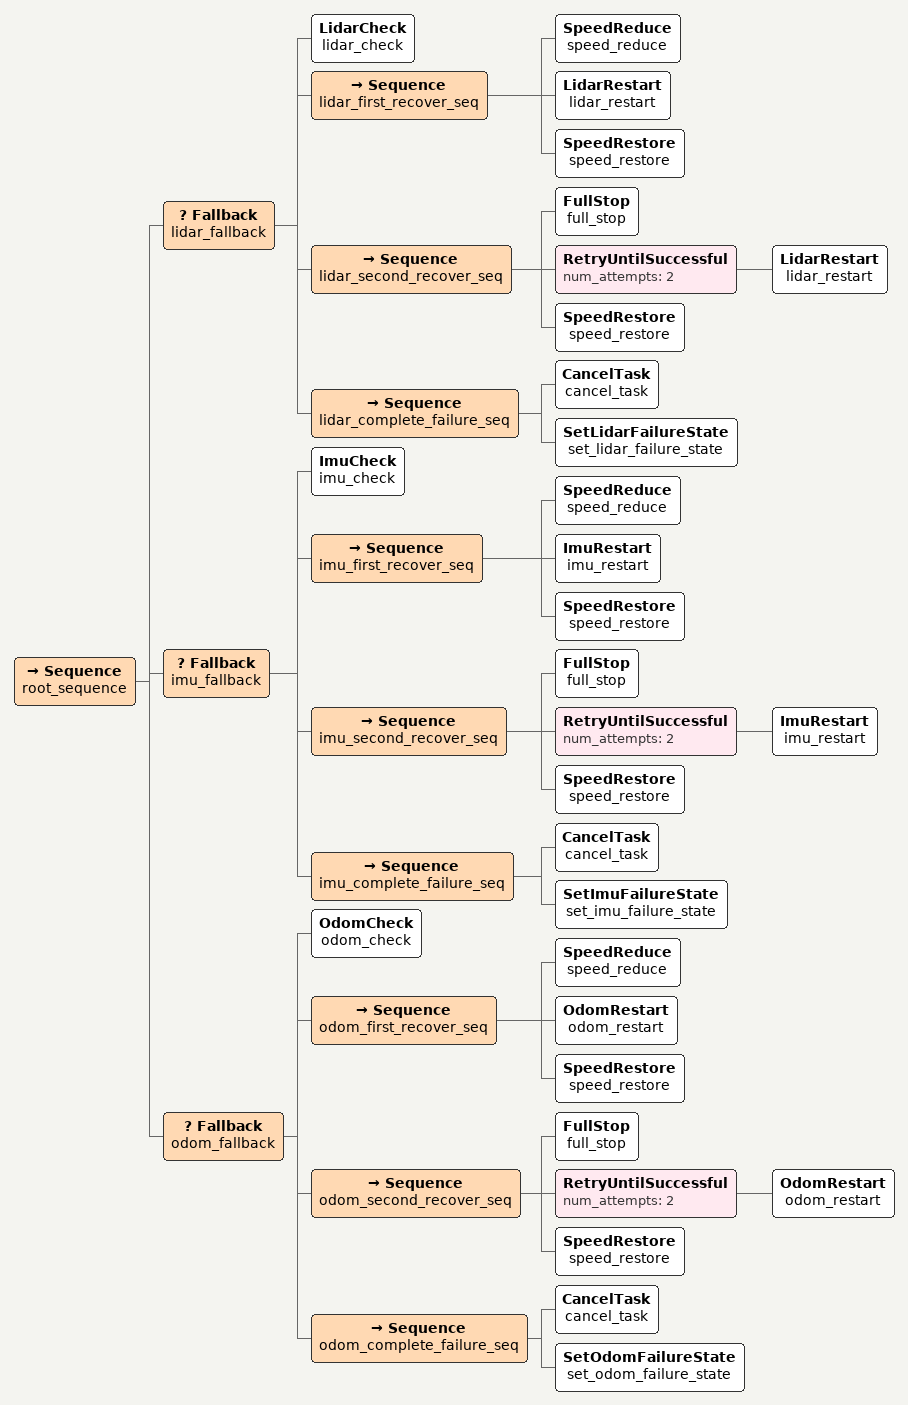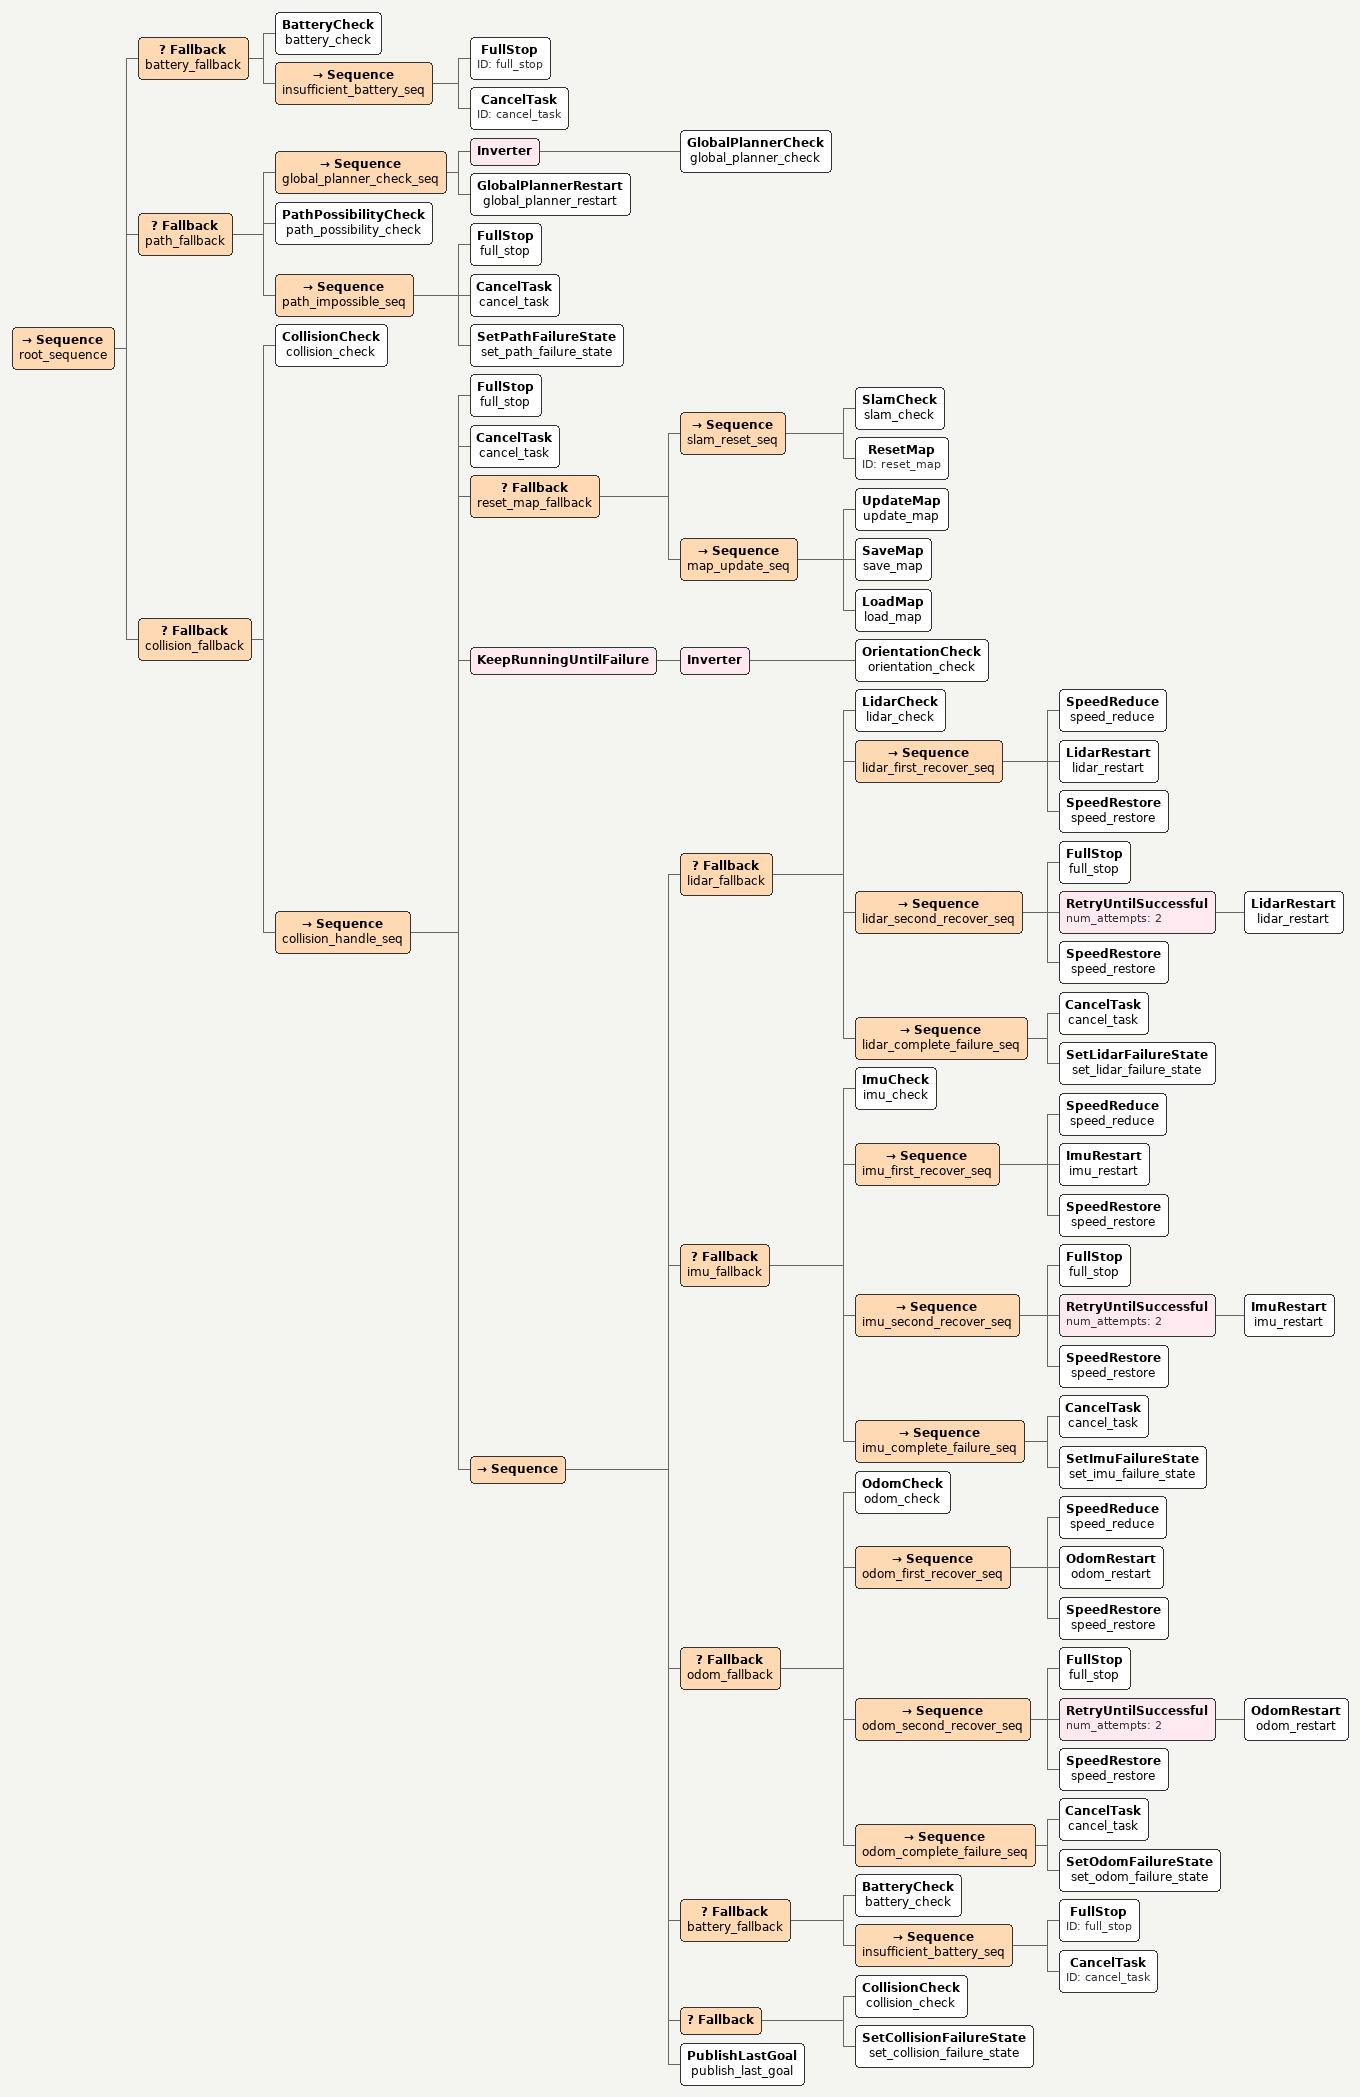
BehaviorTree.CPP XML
<Sequence name="root_sequence">
    <Fallback name="lidar_fallback">
        <LidarCheck name="lidar_check"/>
        <Sequence name="lidar_first_recover_seq">
            <SpeedReduce name="speed_reduce"/>
            <LidarRestart name="lidar_restart"/>
            <SpeedRestore name="speed_restore"/>
        </Sequence>
        <Sequence name="lidar_second_recover_seq">
            <FullStop name="full_stop"/>
            <RetryUntilSuccessful num_attempts="2">
                <LidarRestart name="lidar_restart"/>
            </RetryUntilSuccessful>
            <SpeedRestore name="speed_restore"/>
        </Sequence>
        <Sequence name="lidar_complete_failure_seq">
            <CancelTask name="cancel_task"/>
            <SetLidarFailureState name="set_lidar_failure_state"/>
        </Sequence>
    </Fallback>
    <Fallback name="imu_fallback">
        <ImuCheck name="imu_check"/>
        <Sequence name="imu_first_recover_seq">
            <SpeedReduce name="speed_reduce"/>
            <ImuRestart name="imu_restart"/>
            <SpeedRestore name="speed_restore"/>
        </Sequence>
        <Sequence name="imu_second_recover_seq">
            <FullStop name="full_stop"/>
            <RetryUntilSuccessful num_attempts="2">
                <ImuRestart name="imu_restart"/>
            </RetryUntilSuccessful>
            <SpeedRestore name="speed_restore"/>
        </Sequence>
        <Sequence name="imu_complete_failure_seq">
            <CancelTask name="cancel_task"/>
            <SetImuFailureState name="set_imu_failure_state"/>
        </Sequence>
    </Fallback>
    <Fallback name="odom_fallback">
        <OdomCheck name="odom_check"/>
        <Sequence name="odom_first_recover_seq">
            <SpeedReduce name="speed_reduce"/>
            <OdomRestart name="odom_restart"/>
            <SpeedRestore name="speed_restore"/>
        </Sequence>
        <Sequence name="odom_second_recover_seq">
            <FullStop name="full_stop"/>
            <RetryUntilSuccessful num_attempts="2">
                <OdomRestart name="odom_restart"/>
            </RetryUntilSuccessful>
            <SpeedRestore name="speed_restore"/>
        </Sequence>
        <Sequence name="odom_complete_failure_seq">
            <CancelTask name="cancel_task"/>
            <SetOdomFailureState name="set_odom_failure_state"/>
        </Sequence>
    </Fallback>
</Sequence>

<Sequence name="root_sequence">
    <Fallback name="battery_fallback">
        <BatteryCheck name="battery_check"/>
        <Sequence name="insufficient_battery_seq">
            <FullStop ID="full_stop"/>
            <CancelTask ID="cancel_task"/>
        </Sequence>
    </Fallback>
    <Fallback name="path_fallback">
        <Sequence name="global_planner_check_seq">
            <Inverter>
                <GlobalPlannerCheck name="global_planner_check"/>
            </Inverter>
            <GlobalPlannerRestart name="global_planner_restart"/>
        </Sequence>
        <PathPossibilityCheck name="path_possibility_check"/>
        <Sequence name="path_impossible_seq">
            <FullStop name="full_stop"/>
            <CancelTask name="cancel_task"/>
            <SetPathFailureState name="set_path_failure_state"/>
        </Sequence>
    </Fallback>
    <Fallback name="collision_fallback">
        <CollisionCheck name="collision_check"/>
        <Sequence name="collision_handle_seq">
            <FullStop name="full_stop"/>
            <CancelTask name="cancel_task"/>
            <Fallback name="reset_map_fallback">
                <Sequence name="slam_reset_seq">
                    <SlamCheck name="slam_check"/>
                    <ResetMap ID="reset_map"/>
                </Sequence>
                <Sequence name="map_update_seq">
                    <UpdateMap name="update_map"/>
                    <SaveMap name="save_map"/>
                    <LoadMap name="load_map"/>
                </Sequence>
            </Fallback>
            <KeepRunningUntilFailure>
                <Inverter>
                    <OrientationCheck name="orientation_check"/>
                </Inverter>
            </KeepRunningUntilFailure>
            <Sequence>
                <Fallback name="lidar_fallback">
                    <LidarCheck name="lidar_check"/>
                    <Sequence name="lidar_first_recover_seq">
                        <SpeedReduce name="speed_reduce"/>
                        <LidarRestart name="lidar_restart"/>
                        <SpeedRestore name="speed_restore"/>
                    </Sequence>
                    <Sequence name="lidar_second_recover_seq">
                        <FullStop name="full_stop"/>
                        <RetryUntilSuccessful num_attempts="2">
                            <LidarRestart name="lidar_restart"/>
                        </RetryUntilSuccessful>
                        <SpeedRestore name="speed_restore"/>
                    </Sequence>
                    <Sequence name="lidar_complete_failure_seq">
                        <CancelTask name="cancel_task"/>
                        <SetLidarFailureState name="set_lidar_failure_state"/>
                    </Sequence>
                </Fallback>
                <Fallback name="imu_fallback">
                    <ImuCheck name="imu_check"/>
                    <Sequence name="imu_first_recover_seq">
                        <SpeedReduce name="speed_reduce"/>
                        <ImuRestart name="imu_restart"/>
                        <SpeedRestore name="speed_restore"/>
                    </Sequence>
                    <Sequence name="imu_second_recover_seq">
                        <FullStop name="full_stop"/>
                        <RetryUntilSuccessful num_attempts="2">
                            <ImuRestart name="imu_restart"/>
                        </RetryUntilSuccessful>
                        <SpeedRestore name="speed_restore"/>
                    </Sequence>
                    <Sequence name="imu_complete_failure_seq">
                        <CancelTask name="cancel_task"/>
                        <SetImuFailureState name="set_imu_failure_state"/>
                    </Sequence>
                </Fallback>
                <Fallback name="odom_fallback">
                    <OdomCheck name="odom_check"/>
                    <Sequence name="odom_first_recover_seq">
                        <SpeedReduce name="speed_reduce"/>
                        <OdomRestart name="odom_restart"/>
                        <SpeedRestore name="speed_restore"/>
                    </Sequence>
                    <Sequence name="odom_second_recover_seq">
                        <FullStop name="full_stop"/>
                        <RetryUntilSuccessful num_attempts="2">
                            <OdomRestart name="odom_restart"/>
                        </RetryUntilSuccessful>
                        <SpeedRestore name="speed_restore"/>
                    </Sequence>
                    <Sequence name="odom_complete_failure_seq">
                        <CancelTask name="cancel_task"/>
                        <SetOdomFailureState name="set_odom_failure_state"/>
                    </Sequence>
                </Fallback>
                <Fallback name="battery_fallback">
                    <BatteryCheck name="battery_check"/>
                    <Sequence name="insufficient_battery_seq">
                        <FullStop ID="full_stop"/>
                        <CancelTask ID="cancel_task"/>
                    </Sequence>
                </Fallback>
                <Fallback>
                    <CollisionCheck name="collision_check"/>
                    <SetCollisionFailureState name="set_collision_failure_state"/>
                </Fallback>
                <PublishLastGoal name="publish_last_goal"/>
            </Sequence>
        </Sequence>
    </Fallback>
</Sequence>
